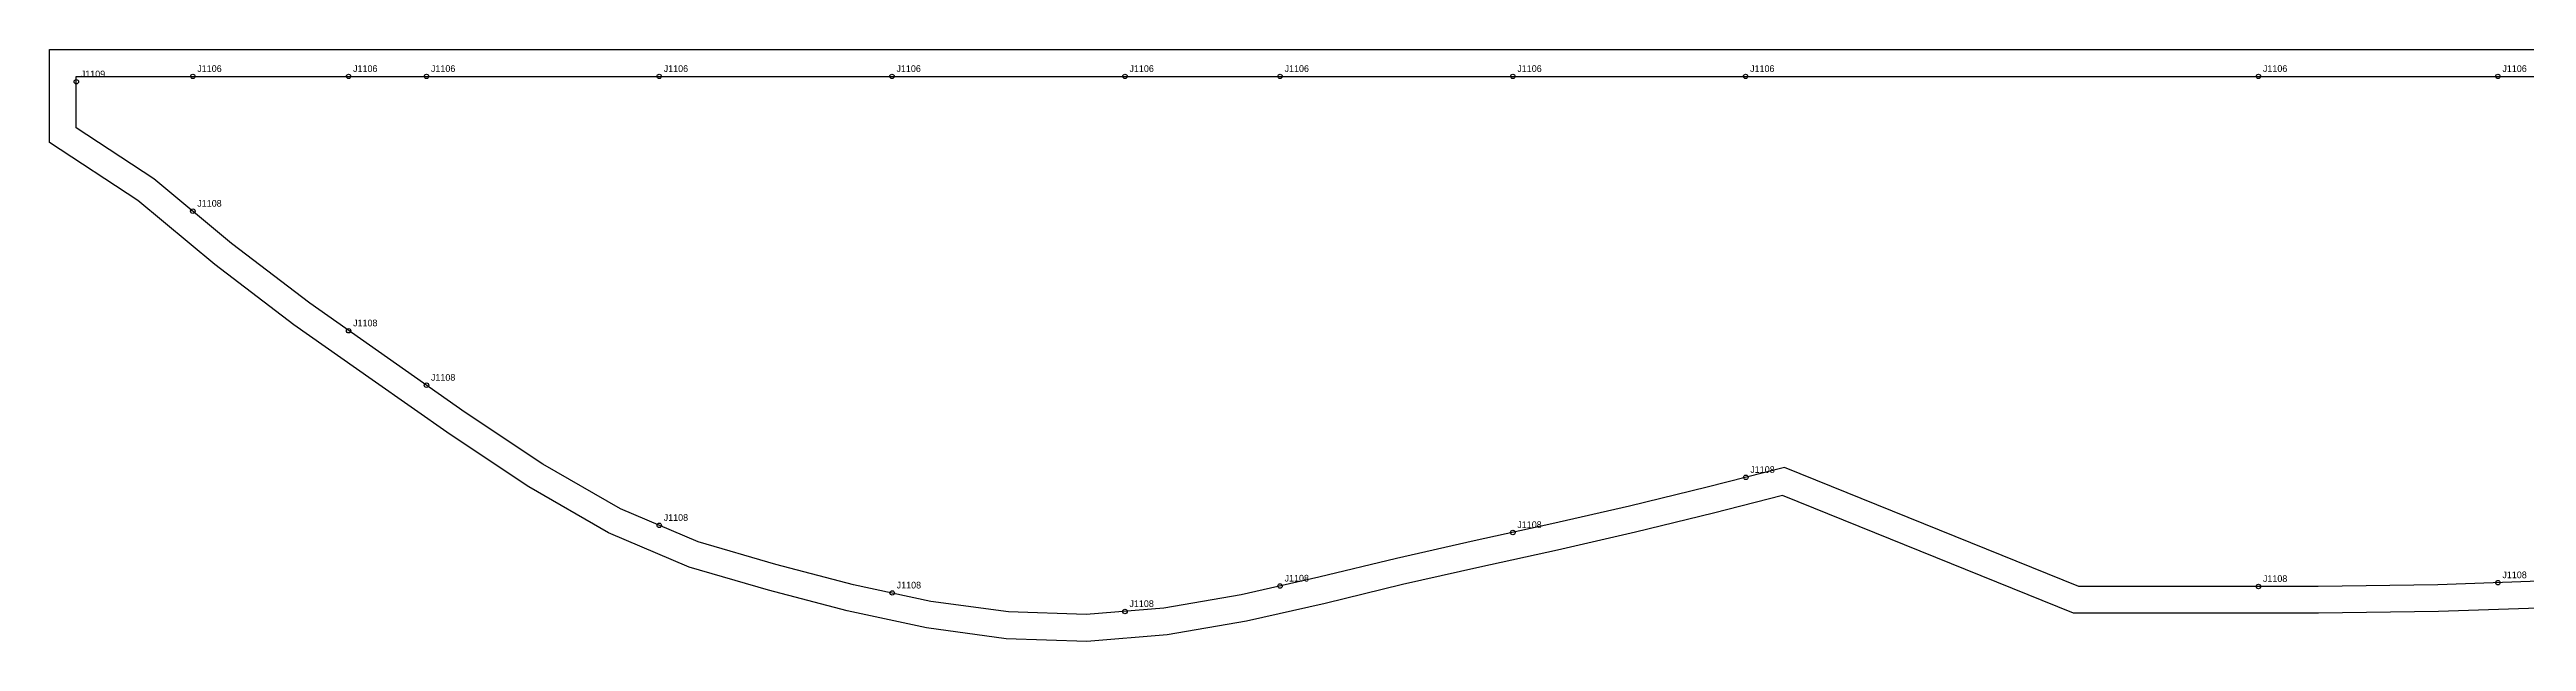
# Model space of a CAD drawing. Header units: millimetres. Extents: x -12 to 2306, y -253 to 12.
# Drawn here: x -12 to 1098, y -253 to 12 of the extents above; entities that cross this region are included whole.
import ezdxf

# ---------------------------------------------------------------- set-up
doc = ezdxf.new("R2010")
doc.units = ezdxf.units.MM
for name, color, linetype in [('CUT', 1, 'Continuous'), ('LABEL', 7, 'Continuous'), ('NOTCH', 2, 'Continuous'), ('SEW', 5, 'Continuous')]:
    doc.layers.add(name, color=color, linetype=linetype)

msp = doc.modelspace()

# ---------------------------------------------------------------- linework, layer by layer
at = {"layer": 'CUT'}
msp.add_lwpolyline([(1112.3, -238), (1058.5, -239.8), (1004.7, -240.6), (950.9, -240.6), (894.9, -240.6), (764.6, -187.9), (733.6, -195.8), (698.7, -204.3), (663.7, -212.3), (628.9, -219.9), (594.3, -227.7), (559.6, -236.2), (524.4, -244.1), (488.8, -250.3), (452.8, -253.3), (416.7, -252), (380.9, -247.1), (345.4, -239.5), (310.2, -230.2), (274.6, -219.9), (238.5, -204.6), (202.7, -184), (167.5, -160.5), (132.6, -136), (97.5, -111.4), (62.1, -84.3), (27.6, -55.6), (-12, -29.6), (-12, -18.8), (-12, -14.2), (-12, -9.6), (-12, -4.8), (-12, 12), (-12, 12), (34.8, 12), (69.5, 12), (104.6, 12), (139.4, 12), (174.3, 12), (209.1, 12), (243.8, 12), (278.6, 12), (313.4, 12), (348.2, 12), (382.9, 12), (417.7, 12), (452.5, 12), (487.2, 12), (522, 12), (556.8, 12), (591.6, 12), (626.3, 12), (661.1, 12), (695.9, 12), (730.7, 12), (765.4, 12), (897.3, 12), (950.9, 12), (1004.6, 12), (1058.2, 12), (1111.9, 12)], dxfattribs=at)
at = {"layer": 'NOTCH'}
for centre in [(52.2, 0), (122, 0), (156.9, 0), (261.2, 0), (365.5, 0), (469.9, 0), (539.4, 0), (643.7, 0), (748, 0), (977.8, 0), (1085.1, 0), (0, -2.4), (52.2, -60.4), (122, -114), (156.9, -138.4), (748.1, -179.7), (261.2, -201.2), (643.7, -204.4), (365.6, -231.5), (539.4, -228.4), (977.8, -228.6), (1085.1, -226.9), (469.9, -239.8)]:
    msp.add_circle(centre, 1, dxfattribs=at)
at = {"layer": 'SEW'}
msp.add_lwpolyline([(1111.9, -226), (1058.2, -227.8), (1004.6, -228.6), (950.9, -228.6), (897.3, -228.6), (765.4, -175.3), (730.7, -184.1), (695.9, -192.6), (661.1, -200.6), (626.4, -208.1), (591.6, -216), (556.8, -224.5), (522, -232.4), (487.3, -238.4), (452.5, -241.2), (417.7, -240), (382.9, -235.3), (348.2, -227.8), (313.4, -218.7), (278.6, -208.6), (243.8, -193.8), (209.1, -173.8), (174.3, -150.6), (139.4, -126.2), (104.6, -101.7), (69.5, -74.9), (34.8, -45.9), (0, -23.1), (0, -18.8), (0, -14.2), (0, -9.6), (0, -4.8), (0, 0), (34.8, 0), (69.5, 0), (104.6, 0), (139.4, 0), (174.3, 0), (209.1, 0), (243.8, 0), (278.6, 0), (313.4, 0), (348.2, 0), (382.9, 0), (417.7, 0), (452.5, 0), (487.2, 0), (522, 0), (556.8, 0), (591.6, 0), (626.3, 0), (661.1, 0), (695.9, 0), (730.7, 0), (765.4, 0), (897.3, 0), (950.9, 0), (1004.6, 0), (1058.2, 0), (1111.9, 0)], dxfattribs=at)

# ---------------------------------------------------------------- texts
at = {"layer": 'LABEL'}
for s, p in [('J1109', (2, -0.4)), ('J1106', (54.2, 2)), ('J1106', (124, 2)), ('J1106', (158.9, 2)), ('J1106', (263.2, 2)), ('J1106', (367.5, 2)), ('J1106', (471.9, 2)), ('J1106', (541.4, 2)), ('J1106', (645.7, 2)), ('J1106', (750, 2)), ('J1106', (979.8, 2)), ('J1106', (1087.1, 2)), ('J1108', (54.2, -58.4)), ('J1108', (124, -112)), ('J1108', (158.9, -136.4)), ('J1108', (750.1, -177.7)), ('J1108', (263.2, -199.2)), ('J1108', (645.7, -202.4)), ('J1108', (1087.1, -224.9)), ('J1108', (367.6, -229.5)), ('J1108', (541.4, -226.4)), ('J1108', (979.8, -226.6)), ('J1108', (471.9, -237.8))]:
    msp.add_text(s, height=3, dxfattribs=at).set_placement(p)

doc.saveas('drawing.dxf')
